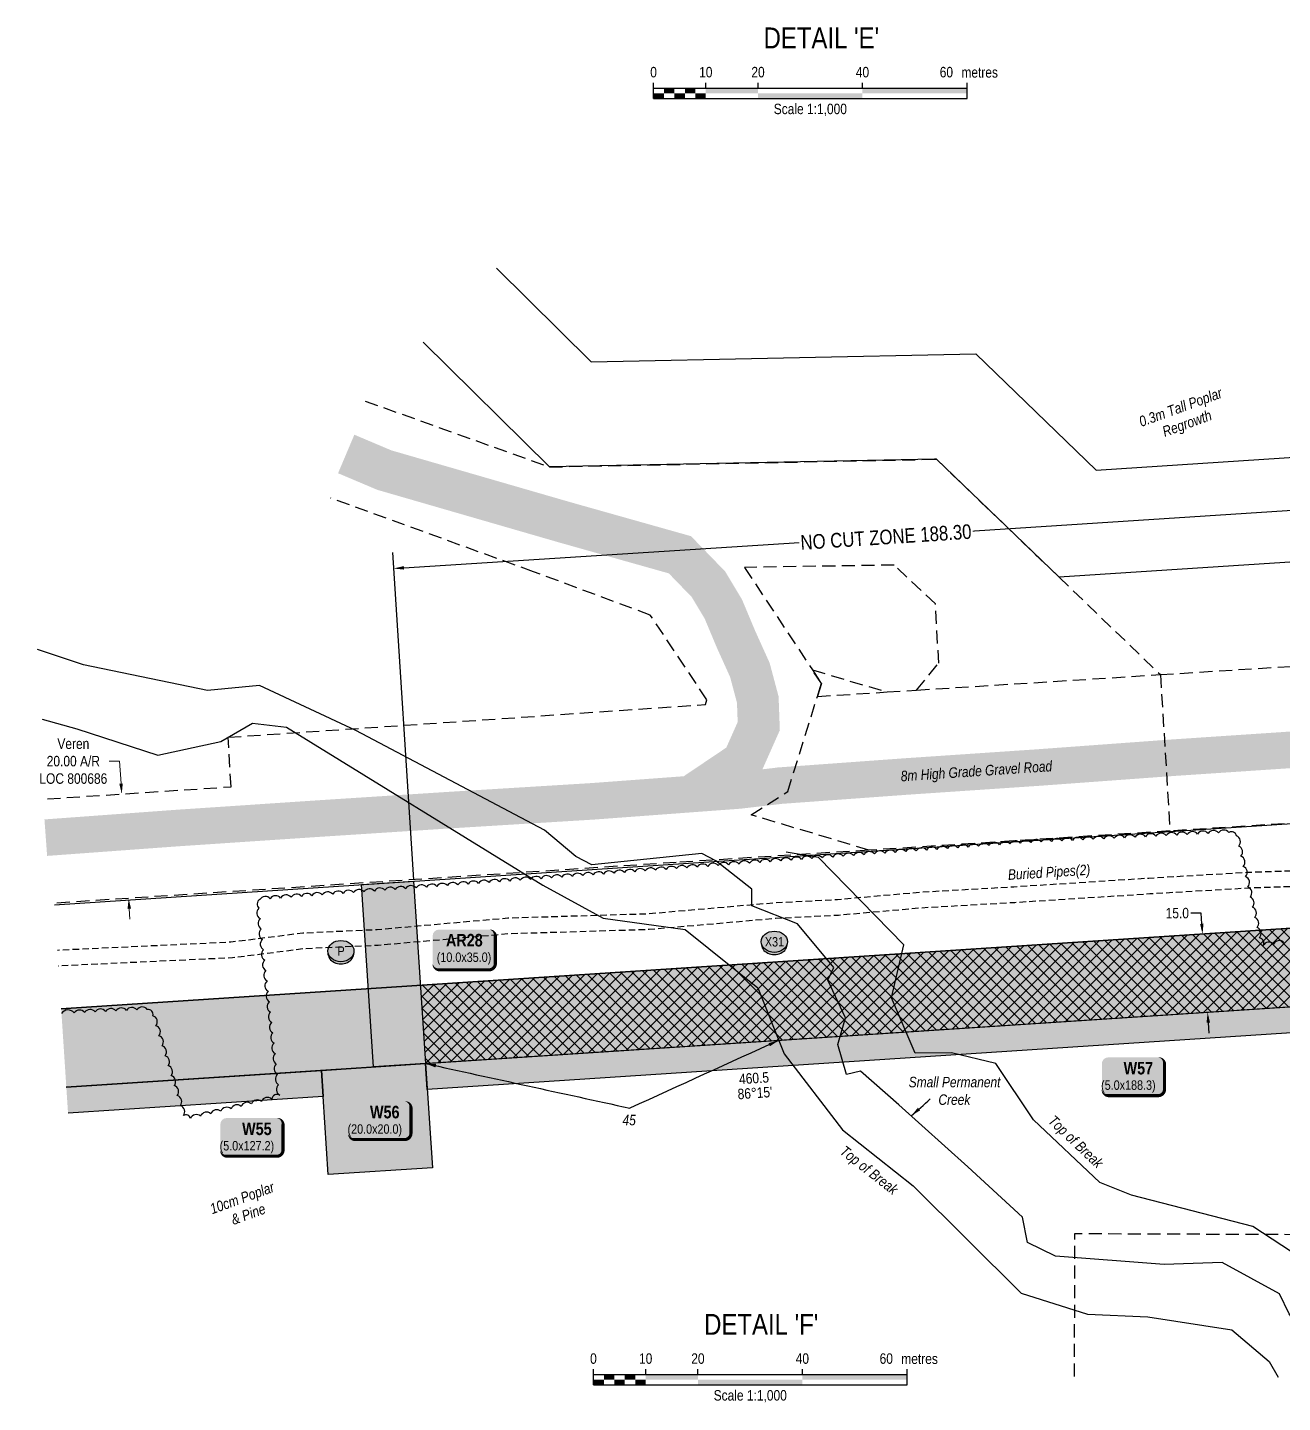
# Model space of a CAD drawing. Extents: x 471563 to 508050, y 6028961 to 6050146.
# Drawn here: x 475450 to 476651, y 6041579 to 6042895 of the extents above; entities that cross this region are included whole.
import ezdxf
from ezdxf.enums import TextEntityAlignment as Align

# ---------------------------------------------------------------- set-up
doc = ezdxf.new("R2010")
doc.units = 0
doc.header["$LTSCALE"] = 5
doc.header["$PDSIZE"] = 0.5
for name, pattern in [('0', [1, 1, 0]), ('foc-ACCESSROAD', [3.75, 2.5, -1.25]), ('foc-WHEELTRACKS', [2, 0.4, -1.6]), ('UG_PIPE', [1.875, 1.25, -0.625])]:
    doc.linetypes.add(name, pattern=pattern)
doc.layers.get('Defpoints').update_dxf_attribs({"color": 9})
for name, color, linetype in [('AS-PIPE-UG', 44, 'UG_PIPE'), ('AS-PIPE-UG-T', 44, 'Continuous'), ('AS-ROADS', 254, 'Continuous'), ('C-AR', 13, 'foc-ACCESSROAD'), ('C-RW', 13, 'Continuous'), ('DETAIL-T', 7, 'Continuous'), ('F-WS', 190, 'foc-ACCESSROAD'), ('L-BD1', 253, 'Continuous'), ('P-CROSSINGS', 250, 'Continuous'), ('P-CROSSINGS AR', 250, 'Continuous'), ('P-PROPOSED', 10, 'Continuous'), ('P-PROPOSED-H', 21, 'Continuous'), ('P-TEMP-BLOCKS', 250, 'Continuous'), ('P-TEMP-BLUE-BORE-H', 131, 'Continuous'), ('P-TEMP-H', 41, 'Continuous'), ('P-TEMP-NO CUT-H', 104, 'Continuous'), ('P-TEMP-NO CUT-T', 143, 'Continuous'), ('P-TEMP_WORKSPACE', 46, 'Continuous'), ('P-TXT', 4, 'Continuous'), ('P-WORKAREA', 113, 'Continuous'), ('P-WORKAREA-H', 111, 'Continuous'), ('T-BUSH', 110, '0'), ('T-BUSH-T', 110, 'Continuous'), ('T-CREEK', 160, 'Continuous'), ('T-SLOPE', 48, 'Continuous'), ('T-WATER', 160, 'Continuous'), ('T-WATER-P3', 160, 'foc-WHEELTRACKS'), ('T-WATER-T', 170, 'Continuous')]:
    doc.layers.add(name, color=color, linetype=linetype)
for name, color, linetype, lineweight in [('C-AR-T', 13, 'Continuous', 9), ('T-TEXT', 48, 'Continuous', 18), ('T-TIE-T', 201, 'Continuous', 18)]:
    doc.layers.add(name, color=color, linetype=linetype, lineweight=lineweight)
doc.styles.add('80', font='ARIALN.TTF', dxfattribs={"height": 10})
doc.styles.add('80CG', font='ARIALN.TTF', dxfattribs={"height": 10})
doc.styles.add('80L', font='ARIALN.TTF', dxfattribs={"height": 10})
doc.styles.add('80LS', font='ARIALNI.TTF', dxfattribs={"height": 10})
doc.styles.add('BOLD', font='ARIALNB.TTF')
doc.styles.add('Crossing', font='ARIALN.TTF', dxfattribs={"height": 10})
doc.styles.add('foc-LtypeFont', font='ARIALN.TTF', dxfattribs={"height": 7.35})
doc.linetypes.add('foc-TOPO-flowdirection-NOLINE', pattern='A,0,[">",foc-LtypeFont,S=0.3,R=0,X=0,Y=-0.945],-20,[">",foc-LtypeFont,S=0.3,R=0,X=0,Y=-0.945],0', length=20)
doc.dimstyles.new('Compass 5 000', dxfattribs={"dimscale": 5, "dimtxt": 9, "dimasz": 2, "dimexe": 0.2, "dimexo": 0.0625, "dimgap": 0.5, "dimtad": 0, "dimtih": 1, "dimtoh": 1, "dimzin": 0, "dimdsep": 46, "dimtxsty": '80CG', "dimcen": 0.1, "dimse1": 1, "dimse2": 1, "dimclrd": 256, "dimclrt": 256, "dimaunit": 1, "dimadec": 4, "dimazin": 0, "dimtfac": 0.06, "dimtofl": 0, "dimtmove": 0, "dimatfit": 1, "dimfxl": 0.2, "dimtolj": 1, "dimtzin": 0, "dimlwd": -1, "dimarcsym": 0})

# ---------------------------------------------------------------- blocks, each defined once
blk = doc.blocks.new('*U389')
at = {"color": 0}
for p, q in [((-150, 0), (-150, 15)), ((-100, 10), (-100, 15)), ((-50, 10), (-50, 15)), ((50, 10), (50, 15)), ((150.2, 0), (150.2, 15)), ((-150, 10), (150.2, 10)), ((-150, 0), (150.2, 0))]:
    blk.add_line(p, q, dxfattribs=at)
for points in [[(-150, 5), (-140, 5), (-150, 0), (-140, 0)], [(-140, 10), (-130, 10), (-140, 5), (-130, 5)], [(-130, 5), (-120, 5), (-130, 0), (-120, 0)], [(-120, 10), (-110, 10), (-120, 5), (-110, 5)], [(-110, 5), (-100, 5), (-110, 0), (-100, 0)], [(-100, 10), (-50, 10), (-100, 5), (-50, 5)], [(-50, 5), (50, 5), (-50, 0), (50, 0)], [(50, 10), (150.2, 10), (50, 5), (150.2, 5)]]:
    blk.add_solid(points, dxfattribs=at)
at = {"color": 0, "style": '80'}
blk.add_text('metres', height=10, dxfattribs=at).set_placement((162.2, 20), align=Align.CENTER)
at = {"color": 0, "char_height": 10, "style": '80'}
for s, insert, attachment_point in [('0', (-150, 30.2), 2), ('10', (-100, 30.2), 2), ('20', (-50, 30.2), 2), ('40', (50, 30.2), 2), ('60', (136.7, 30.2), 3), ('Scale 1:1,000', (0.1, -5), 2)]:
    blk.add_mtext(s, dxfattribs=dict(at, insert=insert, attachment_point=attachment_point))
blk = doc.blocks.new('xing2')
h = blk.add_hatch(color=50)
h.dxf.hatch_style = 1
edge = h.paths.add_edge_path()
edge.add_ellipse((0, 0), major_axis=(-12.5, 0), ratio=0.816297, start_angle=0, end_angle=360)
h = blk.add_hatch(color=250)
h.dxf.hatch_style = 1
edge = h.paths.add_edge_path()
edge.add_ellipse((0, -2), major_axis=(-12.5, 0), ratio=0.816297, start_angle=0, end_angle=180)
edge.add_line((12.5, -2), (12.5, 0))
edge.add_ellipse((0, 0), major_axis=(-12.5, 0), ratio=0.816297, start_angle=0, end_angle=180, ccw=False)
edge.add_line((-12.5, 0), (-12.5, -2))
at = {"color": 250}
blk.add_ellipse((0, 0), major_axis=(-12.5, 0), ratio=0.816297, dxfattribs=at)
blk.add_ellipse((0, -2), major_axis=(-12.5, 0), ratio=0.816297, start_param=0, end_param=3.141593, dxfattribs=at)
at = {"color": 250, "style": 'Crossing'}
blk.add_attdef('CROSSING', text='', height=9, dxfattribs=at).set_placement((0.1, 0), align=Align.MIDDLE_CENTER)
at = {"color": 250, "style": 'Crossing', "flags": 1}
for tag, p in [('OWNER', (0.1, -12.5)), ('DESCRIPTION', (0.1, -25.8)), ('LOCATION', (0.1, -39.3)), ('DWG_REF', (0.1, -52.8))]:
    blk.add_attdef(tag, text='', height=9, dxfattribs=at).set_placement(p, align=Align.MIDDLE_CENTER)
blk = doc.blocks.new('*U85')
h = blk.add_hatch(color=191)
edge = h.paths.add_edge_path()
edge.add_line((-24, -18.1), (24, -18.1))
edge.add_arc((24, -12.1), 6, 270, 360)
edge.add_line((30, -12.1), (30, 12.5))
edge.add_arc((24, 12.5), 6, 0, 90)
edge.add_line((24, 18.5), (-24, 18.5))
edge.add_arc((-24, 12.5), 6, 90, 180)
edge.add_line((-30, 12.5), (-30, -12.1))
edge.add_arc((-24, -12.1), 6, 180, 270)
at = {"color": 250, "flags": 128}
blk.add_lwpolyline([(-24, -18.1, 3, 3, 0), (24, -18.1, 3, 3, 0.414214), (30, -12.1, 3, 3, 0), (30, 12.5, 3, 0, 0.414214), (24, 18.5, 0, 0, 0), (-24, 18.5, 0, 0, 0.414214), (-30, 12.5, 0, 0, 0), (-30, -12.1, 0, 3, 0.414214)], format="xyseb", close=True, dxfattribs=at)
at = {"flags": 128}
blk.add_lwpolyline([(27.2, 13.6, 0, 7.5, 0), (0, 0, 0, 0, 0)], format="xyseb", dxfattribs=at)
at = {"color": 250}
for tag, p, height, style in [('TEMP_AREA_W1_001', (-9.2, 2.2), 12, 'BOLD'), ('ENTER_TEXT_001', (-30.7, -12.5), 9, '80')]:
    blk.add_attdef(tag, p, '', height=height, dxfattribs=dict(at, style=style))
blk = doc.blocks.new('*U83')
h = blk.add_hatch(color=191)
edge = h.paths.add_edge_path()
edge.add_line((-24, -18.1), (24, -18.1))
edge.add_arc((24, -12.1), 6, 270, 360)
edge.add_line((30, -12.1), (30, 12.5))
edge.add_arc((24, 12.5), 6, 0, 90)
edge.add_line((24, 18.5), (-24, 18.5))
edge.add_arc((-24, 12.5), 6, 90, 180)
edge.add_line((-30, 12.5), (-30, -12.1))
edge.add_arc((-24, -12.1), 6, 180, 270)
at = {"color": 250, "flags": 128}
blk.add_lwpolyline([(-24, -18.1, 3, 3, 0), (24, -18.1, 3, 3, 0.414214), (30, -12.1, 3, 3, 0), (30, 12.5, 3, 0, 0.414214), (24, 18.5, 0, 0, 0), (-24, 18.5, 0, 0, 0.414214), (-30, 12.5, 0, 0, 0), (-30, -12.1, 0, 3, 0.414214)], format="xyseb", close=True, dxfattribs=at)
at = {"flags": 128}
blk.add_lwpolyline([(27.2, 13.6, 0, 7.5, 0), (0, 0, 0, 0, 0)], format="xyseb", dxfattribs=at)
at = {"color": 250}
for tag, p, height, style in [('TEMP_AREA_W1_001', (-9.2, 2.2), 12, 'BOLD'), ('ENTER_TEXT_001', (-30.7, -12.5), 9, '80')]:
    blk.add_attdef(tag, p, '', height=height, dxfattribs=dict(at, style=style))
blk = doc.blocks.new('*U86')
h = blk.add_hatch(color=111)
edge = h.paths.add_edge_path()
edge.add_line((-24, -20), (24, -20))
edge.add_arc((24, -14), 6, 270, 360)
edge.add_line((30, -14), (30, 12.5))
edge.add_arc((24, 12.5), 6, 0, 90)
edge.add_line((24, 18.5), (-24, 18.5))
edge.add_arc((-24, 12.5), 6, 90, 180)
edge.add_line((-30, 12.5), (-30, -14))
edge.add_arc((-24, -14), 6, 180, 270)
at = {"color": 250, "flags": 128}
blk.add_lwpolyline([(-24, -20, 3, 3, 0), (24, -20, 3, 3, 0.414214), (30, -14, 3, 3, 0), (30, 12.5, 3, 0, 0.414214), (24, 18.5, 0, 0, 0), (-24, 18.5, 0, 0, 0.414214), (-30, 12.5, 0, 0, 0), (-30, -14, 0, 3, 0.414214)], format="xyseb", close=True, dxfattribs=at)
at = {"flags": 128}
blk.add_lwpolyline([(-21.5, -11.6, 0, 7.5, 0), (0, 0, 0, 0, 0)], format="xyseb", dxfattribs=at)
at = {"color": 250}
for tag, p, height, style in [('TEMP_AREA_W1_001', (-9.2, 2.2), 12, 'BOLD'), ('ENTER_TEXT_001', (-30.7, -12.5), 9, '80')]:
    blk.add_attdef(tag, p, '', height=height, dxfattribs=dict(at, style=style))
blk = doc.blocks.new('*D317')
at = {"layer": 'C-AR-T', "transparency": 16777216}
for p, q in [((475538.2, 6042192.8), (475528.2, 6042192.8)), ((475539.6, 6042171.4), (475538.2, 6042192.8)), ((475547.4, 6042051.6), (475548.1, 6042041.6))]:
    blk.add_line(p, q, dxfattribs=at)
at = {"layer": 'C-AR-T', "linetype": 'Continuous', "transparency": 16777216}
for points in [[(475541.2, 6042171.5), (475537.9, 6042171.3), (475540.2, 6042161.4)], [(475549.1, 6042051.7), (475545.8, 6042051.5), (475546.8, 6042061.6)]]:
    blk.add_solid(points, dxfattribs=at)
at = {"layer": 'Defpoints', "color": 0, "linetype": 'Continuous', "transparency": 16777216}
for p in [(475540.2, 6042161.4), (475574.4, 6042163.7), (475580.9, 6042063.8)]:
    blk.add_point(p, dxfattribs=at)
at = {"layer": 'C-AR-T', "linetype": 'Continuous', "transparency": 16777216, "insert": (475493.9, 6042192.8), "char_height": 10, "attachment_point": 5, "style": '80CG'}
blk.add_mtext('\\A1;Veren\\P20.00 A/R\\PLOC 800686', dxfattribs=at)
blk = doc.blocks.new('*D318')
at = {"layer": 'Defpoints', "color": 0, "linetype": 'Continuous', "transparency": 16777216}
for p in [(476582, 6042027.7), (476579.2, 6041952.6), (476586.9, 6041953.1)]:
    blk.add_point(p, dxfattribs=at)
at = {"layer": 'P-TXT', "transparency": 16777216}
for p, q in [((476573, 6042047.4), (476563, 6042047.4)), ((476573.6, 6042037.2), (476573, 6042047.4)), ((476579.8, 6041942.6), (476580.5, 6041932.6))]:
    blk.add_line(p, q, dxfattribs=at)
at = {"layer": 'P-TXT', "linetype": 'Continuous', "transparency": 16777216}
for points in [[(476575.3, 6042037.3), (476572, 6042037.1), (476574.3, 6042027.2)], [(476581.5, 6041942.7), (476578.2, 6041942.5), (476579.2, 6041952.6)]]:
    blk.add_solid(points, dxfattribs=at)
at = {"layer": 'P-TXT', "linetype": 'Continuous', "transparency": 16777216, "insert": (476550.2, 6042047.4), "char_height": 10, "attachment_point": 5, "style": '80CG'}
blk.add_mtext('\\A1;15.0', dxfattribs=at)
blk = doc.blocks.new('Well_proximity')
h = blk.add_hatch(color=191)
h.dxf.hatch_style = 1
edge = h.paths.add_edge_path()
edge.add_ellipse((0, 0), major_axis=(-12.5, 0), ratio=0.816297, start_angle=0, end_angle=360)
h = blk.add_hatch(color=250)
h.dxf.hatch_style = 1
edge = h.paths.add_edge_path()
edge.add_ellipse((0, -2), major_axis=(-12.5, 0), ratio=0.816297, start_angle=0, end_angle=180)
edge.add_line((12.5, -2), (12.5, 0))
edge.add_ellipse((0, 0), major_axis=(-12.5, 0), ratio=0.816297, start_angle=0, end_angle=180, ccw=False)
edge.add_line((-12.5, 0), (-12.5, -2))
at = {"color": 250}
blk.add_ellipse((0, 0), major_axis=(-12.5, 0), ratio=0.816297, dxfattribs=at)
blk.add_ellipse((0, -2), major_axis=(-12.5, 0), ratio=0.816297, start_param=0, end_param=3.141593, dxfattribs=at)
at = {"color": 250, "style": '80L'}
blk.add_attdef('CROSSING', text='', height=9, dxfattribs=at).set_placement((0.1, 0), align=Align.MIDDLE_CENTER)

msp = doc.modelspace()

# ---------------------------------------------------------------- hatches: boundary and pattern name
at = {"layer": 'P-PROPOSED-H'}
h = msp.add_hatch(color=256, dxfattribs=at)
h.dxf.hatch_style = 1
h.paths.add_polyline_path([(477348.56, 6042103.376), (477343.662, 6042178.177), (476808.319, 6042143.121), (476814.868, 6042043.128), (475482.279, 6041955.775), (475487.183, 6041880.975), (476894.568, 6041973.23), (476888.019, 6042073.218)])
at = {"layer": 'P-TEMP-BLUE-BORE-H'}
h = msp.add_hatch(color=256, dxfattribs=at)
h.dxf.hatch_style = 1
h.paths.add_polyline_path([(476765.002, 6042039.859), (476769.901, 6041965.058), (475830.946, 6041903.509), (475826.042, 6041978.309)])
at = {"layer": 'P-TEMP-H'}
h = msp.add_hatch(color=256, dxfattribs=at)
h.dxf.hatch_style = 1
h.paths.add_polyline_path([(476771.535, 6041940.125), (475832.58, 6041878.575), (475830.946, 6041903.509), (476769.901, 6041965.058)])
h = msp.add_hatch(color=256, dxfattribs=at)
h.dxf.hatch_style = 1
h.paths.add_polyline_path([(475830.946, 6041903.509), (475837.483, 6041803.775), (475737.749, 6041797.237), (475731.212, 6041896.971)])
h = msp.add_hatch(color=256, dxfattribs=at)
h.dxf.hatch_style = 1
h.paths.add_polyline_path([(475487.183, 6041880.975), (475731.212, 6041896.971), (475732.846, 6041872.038), (475488.817, 6041856.041)])
at = {"layer": 'P-TEMP-NO CUT-H', "ltscale": 2}
h = msp.add_hatch(dxfattribs=at)
h.set_pattern_fill('ANSI37', color=256, scale=2.498679, angle=90)
h.set_pattern_definition([(135, (-7828.9385, -5517.45), (-5.609693392, -5.609693392), []), (225, (-7828.9385, -5517.45), (5.609693392, -5.609693392), [])])
h.paths.add_polyline_path([(476715.129, 6042036.59), (476765.002, 6042039.859), (476769.901, 6041965.058), (475830.946, 6041903.509), (475826.042, 6041978.309)])
at = {"layer": 'P-WORKAREA-H'}
h = msp.add_hatch(color=256, dxfattribs=at)
h.dxf.hatch_style = 1
h.paths.add_polyline_path([(475819.505, 6042078.043), (475830.946, 6041903.509), (475781.079, 6041900.24), (475769.638, 6042074.774)])

# ---------------------------------------------------------------- linework, layer by layer
at = {"layer": 'AS-PIPE-UG', "flags": 128}
for points in [[(476781.405, 6042357.165), (476710.73, 6042344.33), (476715.385, 6042154.43), (476717.935, 6042119.695), (476715.71, 6042101.7), (476704.035, 6042092.23), (476678.125, 6042088.35), (476617.34, 6042086.255), (476522.98, 6042080.7), (476393.9, 6042072.39), (476304.545, 6042067.275), (476225.105, 6042060.265), (476164.725, 6042057.155), (476044.11, 6042046.63), (475909.675, 6042042.52), (475784.69, 6042031.505), (475713.38, 6042028.225), (475644.745, 6042019.565), (475478.608, 6042011.784)], [(476784.084, 6042342.414), (476726.032, 6042331.872), (476730.363, 6042155.163), (476732.995, 6042119.321), (476729.847, 6042093.864), (476710.301, 6042078.009), (476679.498, 6042073.397), (476618.039, 6042071.278), (476523.902, 6042065.737), (476394.81, 6042057.426), (476305.632, 6042052.321), (476226.15, 6042045.307), (476165.762, 6042042.197), (476044.991, 6042031.658), (475910.563, 6042027.548), (475785.693, 6042016.543), (475714.665, 6042013.276), (475646.036, 6042004.617), (475479.31, 6041996.808)]]:
    msp.add_lwpolyline(points, dxfattribs=at)
at = {"layer": 'AS-ROADS', "flags": 128}
for points, const_width in [([(476088.502, 6042161.402), (476134.642, 6042192.447), (476149.727, 6042226.37), (476148.784, 6042251.812), (476141.241, 6042280.081), (476128.042, 6042309.292), (476115.785, 6042338.503), (476101.642, 6042362.06), (476074.3, 6042390.329), (475963.989, 6042421.425), (475791.45, 6042471.366), (475754.982, 6042486.802)], 40.021), ([(477341.548, 6042249.715), (477341.19, 6042249.69), (477208.285, 6042241.11), (477079.675, 6042231.825), (476939.815, 6042221.46), (476805.085, 6042213.195), (476677.17, 6042204.92), (476543.31, 6042195.96), (476416.87, 6042186.71), (476291.965, 6042178.26), (476166.5, 6042169.16)], 35), ([(476168.606, 6042169.226), (476130.345, 6042164.755), (475990.485, 6042154.39), (475855.755, 6042146.125), (475727.84, 6042137.85), (475593.98, 6042128.89), (475467.54, 6042119.64)], 35)]:
    msp.add_lwpolyline(points, dxfattribs=dict(at, const_width=const_width))
at = {"layer": 'C-AR'}
for points in [[(475773.116, 6042537.467), (475949.429, 6042474.361), (476317.818, 6042481.716), (476319.742, 6042481.742), (476437.136, 6042368.827), (476534.012, 6042275.649), (476543.264, 6042126.045), (476255.204, 6042107.673), (476070.605, 6042095.897), (475475.65, 6042056.903)], [(475469.077, 6042156.757), (475644.862, 6042168.329), (475641.935, 6042215.654), (476098.631, 6042246.951), (476100.097, 6042251.648), (476045.956, 6042332.693), (475934.258, 6042374.055), (475739.908, 6042444.687)], [(477343.662, 6042178.177), (476808.416, 6042143.127), (476708.682, 6042136.595), (476543.264, 6042126.045), (476255.204, 6042107.673), (476142.337, 6042141.471), (476177.424, 6042163.764), (476205.849, 6042254.747), (476209.704, 6042267.09), (476201.052, 6042280.172), (476272.539, 6042259.031), (476300.592, 6042260.823), (476534.012, 6042275.649), (476698.88, 6042286.13), (476798.627, 6042292.471), (477333.879, 6042327.553)]]:
    msp.add_lwpolyline(points, dxfattribs=at)
msp.add_lwpolyline([(476209.704, 6042267.09), (476205.849, 6042254.747), (476272.539, 6042259.031), (476300.592, 6042260.827), (476321.957, 6042286.697), (476318.678, 6042343.302), (476279.265, 6042380.533), (476136.191, 6042378.148), (476201.052, 6042280.172), (476209.704, 6042267.09)], close=True, dxfattribs=at)
at = {"layer": 'C-RW'}
msp.add_lwpolyline([(475898.637, 6042664.56), (475989.311, 6042574.964), (476357.309, 6042582.498), (476472.573, 6042471.313), (476910.239, 6042500.112), (476916.775, 6042400.402), (476692.361, 6042385.635), (476437.138, 6042368.827), (476319.742, 6042481.742), (476317.818, 6042481.709), (475949.586, 6042474.457), (475828.697, 6042593.779)], dxfattribs=at)
at = {"layer": 'C-RW', "flags": 128}
for points in [[(475475.742, 6042055.509), (476708.602, 6042136.324), (476692.265, 6042385.76), (477327.344, 6042427.35)], [(477333.875, 6042327.616), (476798.531, 6042292.558), (476814.868, 6042043.128), (475482.279, 6041955.775)]]:
    msp.add_lwpolyline(points, dxfattribs=at)
at = {"layer": 'F-WS', "flags": 128}
msp.add_lwpolyline([(476451.825, 6041603.989), (476452.257, 6041740.824), (476859.815, 6041739.352), (476859.383, 6041602.702)], dxfattribs=at)
at = {"layer": 'P-PROPOSED'}
for points in [[(475482.279, 6041955.775), (476814.868, 6042043.128), (476808.319, 6042143.121), (477343.662, 6042178.177)], [(477348.56, 6042103.376), (476888.019, 6042073.218), (476894.568, 6041973.23), (475487.183, 6041880.975)]]:
    msp.add_lwpolyline(points, dxfattribs=at)
at = {"layer": 'P-TEMP-NO CUT-T'}
for p, q in [((476729.281, 6042437.03), (476292.475, 6042408.9)), ((475810.211, 6042377.841), (476253.458, 6042406.387))]:
    msp.add_line(p, q, dxfattribs=at)
at = {"layer": 'P-TEMP-NO CUT-T', "flags": 128}
msp.add_lwpolyline([(475799.243, 6042392.639), (475819.414, 6042079.434)], dxfattribs=at)
at = {"layer": 'P-TEMP-NO CUT-T'}
msp.add_solid([(475810.104, 6042379.504), (475810.318, 6042376.179), (475800.237, 6042377.199)], dxfattribs=at)
at = {"layer": 'P-TEMP_WORKSPACE'}
for points in [[(476771.535, 6041940.125), (475832.58, 6041878.575), (475830.946, 6041903.509), (476769.901, 6041965.058)], [(475830.946, 6041903.509), (475837.483, 6041803.775), (475737.749, 6041797.237), (475731.212, 6041896.971)]]:
    msp.add_lwpolyline(points, close=True, dxfattribs=at)
msp.add_lwpolyline([(475487.183, 6041880.975), (475731.212, 6041896.971), (475732.846, 6041872.038), (475488.817, 6041856.041)], dxfattribs=at)
at = {"layer": 'P-WORKAREA'}
msp.add_lwpolyline([(475819.505, 6042078.043), (475830.946, 6041903.509), (475781.079, 6041900.24), (475769.638, 6042074.774)], close=True, dxfattribs=at)
at = {"layer": 'T-BUSH', "linetype": 'Continuous', "flags": 128}
msp.add_lwpolyline([(476652.182, 6042019.194, 0.52056705), (476642.29, 6042017.762, 0.52056705), (476632.399, 6042016.33, 0.52056705), (476628.698, 6042023.894, 0.52056705), (476626.501, 6042033.645, 0.52056705), (476624.305, 6042043.395, 0.52056705), (476622.109, 6042053.145, 0.52056705), (476619.913, 6042062.896, 0.52056705), (476617.717, 6042072.646, 0.52056705), (476615.521, 6042082.397, 0.52056705), (476613.325, 6042092.147, 0.52056705), (476611.129, 6042101.898, 0.52056705), (476608.933, 6042111.648, 0.52056705), (476606.737, 6042121.399, 0.52056705), (476599.581, 6042124.616, 0.52056705), (476589.599, 6042124.111, 0.52056705), (476579.617, 6042123.606, 0.52056705), (476569.635, 6042123.101, 0.52056705), (476559.653, 6042122.596, 0.52056705), (476549.671, 6042122.091, 0.52056705), (476539.689, 6042121.586, 0.52056705), (476529.707, 6042121.081, 0.52056705), (476519.725, 6042120.576, 0.52056705), (476509.743, 6042120.071, 0.52056705), (476499.761, 6042119.566, 0.52056705), (476489.78, 6042119.061, 0.52056705), (476479.798, 6042118.556, 0.52056705), (476469.816, 6042118.051, 0.52056705), (476459.834, 6042117.546, 0.52056705), (476449.852, 6042117.041, 0.52056705), (476439.87, 6042116.536, 0.52056705), (476429.888, 6042116.031, 0.52056705), (476419.906, 6042115.525, 0.52056705), (476409.924, 6042115.02, 0.52056705), (476399.95, 6042114.382, 0.52056705), (476389.983, 6042113.643, 0.52056705), (476380.016, 6042112.903, 0.52056705), (476370.048, 6042112.164, 0.52056705), (476360.081, 6042111.424, 0.52056705), (476350.114, 6042110.685, 0.52056705), (476340.146, 6042109.946, 0.52056705), (476330.179, 6042109.206, 0.52056705), (476320.212, 6042108.467, 0.52056705), (476310.244, 6042107.727, 0.52056705), (476300.277, 6042106.988, 0.52056705), (476290.31, 6042106.248, 0.52056705), (476280.342, 6042105.509, 0.52056705), (476270.375, 6042104.77, 0.52056705), (476260.408, 6042104.03, 0.52056705), (476250.44, 6042103.291, 0.52056705), (476240.473, 6042102.551, 0.52056705), (476230.506, 6042101.812, 0.52056705), (476220.538, 6042101.072, 0.52056705), (476210.571, 6042100.333, 0.52056705), (476200.604, 6042099.594, 0.52056705), (476190.637, 6042098.854, 0.52056705), (476180.669, 6042098.115, 0.52056705), (476170.702, 6042097.375, 0.52056705), (476160.735, 6042096.636, 0.52056705), (476150.767, 6042095.896, 0.52056705), (476140.8, 6042095.157, 0.52056705), (476130.833, 6042094.418, 0.52056705), (476120.865, 6042093.678, 0.52056705), (476110.898, 6042092.939, 0.52056705), (476100.931, 6042092.199, 0.52056705), (476090.963, 6042091.46, 0.52056705), (476080.996, 6042090.72, 0.52056705), (476071.029, 6042089.981, 0.52056705), (476061.061, 6042089.242, 0.52056705), (476051.094, 6042088.502, 0.52056705), (476041.127, 6042087.763, 0.52056705), (476031.159, 6042087.023, 0.52056705), (476021.192, 6042086.284, 0.52056705), (476011.225, 6042085.545, 0.52056705), (476001.257, 6042084.805, 0.52056705), (475991.29, 6042084.066, 0.52056705), (475981.323, 6042083.326, 0.52056705), (475971.355, 6042082.587, 0.52056705), (475961.388, 6042081.847, 0.52056705), (475951.421, 6042081.108, 0.52056705), (475941.453, 6042080.369, 0.52056705), (475931.486, 6042079.629, 0.52056705), (475921.519, 6042078.89, 0.52056705), (475911.551, 6042078.15, 0.52056705), (475901.584, 6042077.411, 0.52056705), (475891.617, 6042076.671, 0.52056705), (475881.649, 6042075.932, 0.52056705), (475871.682, 6042075.193, 0.52056705), (475861.715, 6042074.453, 0.52056705), (475851.747, 6042073.714, 0.52056705), (475841.78, 6042072.974, 0.52056705), (475831.813, 6042072.235, 0.52056705), (475821.846, 6042071.495, 0.52056705), (475811.878, 6042070.756, 0.52056705), (475801.911, 6042070.017, 0.52056705), (475791.944, 6042069.277, 0.52056705), (475781.976, 6042068.538, 0.52056705), (475772.009, 6042067.798, 0.52056705), (475762.042, 6042067.059, 0.52056705), (475752.074, 6042066.319, 0.52056705), (475742.107, 6042065.58, 0.52056705), (475732.14, 6042064.841, 0.52056705), (475722.172, 6042064.101, 0.52056705), (475712.205, 6042063.362, 0.52056705), (475702.238, 6042062.622, 0.52056705), (475692.27, 6042061.883, 0.52056705), (475682.303, 6042061.143, 0.52056705), (475672.336, 6042060.404, 0.52056705), (475671.513, 6042052.072, 0.52056705), (475672.62, 6042042.139, 0.52056705), (475673.726, 6042032.206, 0.52056705), (475674.833, 6042022.273, 0.52056705), (475675.94, 6042012.339, 0.52056705), (475677.046, 6042002.406, 0.52056705), (475678.153, 6041992.473, 0.52056705), (475679.259, 6041982.54, 0.52056705), (475680.366, 6041972.606, 0.52056705), (475681.473, 6041962.673, 0.52056705), (475682.579, 6041952.74, 0.52056705), (475683.686, 6041942.807, 0.52056705), (475684.792, 6041932.873, 0.52056705), (475685.899, 6041922.94, 0.52056705), (475687.006, 6041913.007, 0.52056705), (475688.112, 6041903.073, 0.52056705), (475689.219, 6041893.14, 0.52056705), (475690.325, 6041883.207, 0.52056705), (475691.432, 6041873.274, 0.52056705), (475683.675, 6041869.555, 0.52056705), (475673.96, 6041867.21, 0.52056705), (475664.244, 6041864.866, 0.52056705), (475654.528, 6041862.521, 0.52056705), (475644.812, 6041860.176, 0.52056705), (475635.096, 6041857.831, 0.52056705), (475625.381, 6041855.487, 0.52056705), (475615.665, 6041853.142, 0.52056705), (475605.949, 6041850.797, 0.52056705), (475599.206, 6041853.658, 0.52056705), (475596.287, 6041863.217, 0.52056705), (475593.369, 6041872.776, 0.52056705), (475590.45, 6041882.335, 0.52056705), (475587.532, 6041891.894, 0.52056705), (475584.613, 6041901.454, 0.52056705), (475581.695, 6041911.013, 0.52056705), (475578.777, 6041920.572, 0.52056705), (475575.858, 6041930.131, 0.52056705), (475572.94, 6041939.69, 0.52056705), (475570.021, 6041949.249, 0.52056705), (475564.654, 6041955.324, 0.52056705), (475554.672, 6041954.83, 0.52056705), (475544.689, 6041954.337, 0.52056705), (475534.707, 6041953.843, 0.52056705), (475524.724, 6041953.35, 0.52056705), (475514.742, 6041952.856, 0.52056705), (475504.759, 6041952.363, 0.52056705), (475494.777, 6041951.869, 0.52056705), (475482.527, 6041951.263)], format="xyb", dxfattribs=at)
at = {"layer": 'T-CREEK', "flags": 128}
msp.add_lwpolyline([(476699.598, 6041603.206), (476696.95, 6041610.81), (476657.09, 6041664.115), (476647.87, 6041683.24), (476593.2, 6041713.235), (476537.68, 6041711.285), (476433.59, 6041719.055), (476406.73, 6041732.185), (476402.22, 6041756.615), (476349.67, 6041804.7), (476283.8, 6041863.85), (476247.075, 6041896.06), (476233.645, 6041893.085), (476225.39, 6041921.78), (476232.775, 6041947.255), (476215.83, 6041983.4), (476221.675, 6041995.35), (476186.74, 6042037.205), (476143.02, 6042054.565), (476143.03, 6042070.255), (476108.615, 6042097.315), (476095.39, 6042104.505), (475990.06, 6042093.63), (475974.6, 6042101.565)], dxfattribs=at)
at = {"layer": 'T-SLOPE', "flags": 128}
for points in [[(475464.063, 6042232.925), (475497.265, 6042223.85), (475574.81, 6042198.485), (475635.06, 6042211.65), (475665.425, 6042229.3), (475697.92, 6042225.35)], [(475697.89, 6042225.315), (475943.275, 6042074.34), (476000.975, 6042042.455), (476079.435, 6042031.62), (476148.73, 6041975.79), (476174.11, 6041912.665), (476229.69, 6041839.93), (476297.42, 6041786.615), (476400.79, 6041683.895), (476464.15, 6041663.6), (476522.115, 6041661.09), (476602.295, 6041648.705), (476638.095, 6041618.46), (476646.859, 6041603.373)], [(476730.77, 6041615.185), (476717.12, 6041662.46), (476705.08, 6041685.685), (476668.675, 6041717.12), (476622.58, 6041747.63), (476506.41, 6041777.68), (476476.06, 6041789.55), (476412.625, 6041849.62), (476376.68, 6041903.655), (476334, 6041913.65), (476299.4, 6041913.54), (476276.79, 6041966.455), (476288.435, 6042017.07), (476207.005, 6042100.725), (476175.975, 6042105.805)]]:
    msp.add_lwpolyline(points, dxfattribs=at)
at = {"layer": 'T-WATER', "flags": 128}
msp.add_lwpolyline([(475974.6, 6042101.565), (475944.83, 6042126.703), (475764.048, 6042222.122), (475672.173, 6042265.115), (475622.174, 6042260.328), (475503.661, 6042284.955), (475459.659, 6042299.825)], dxfattribs=at)
at = {"layer": 'T-WATER-P3', "linetype": 'foc-TOPO-flowdirection-NOLINE', "flags": 128}
for points in [[(475974.6, 6042101.565), (475944.83, 6042126.703), (475764.048, 6042222.122), (475672.173, 6042265.115), (475622.174, 6042260.328), (475503.661, 6042284.955), (475459.659, 6042299.825)], [(475974.6, 6042101.565), (475944.83, 6042126.703), (475764.048, 6042222.122), (475672.173, 6042265.115), (475622.174, 6042260.328), (475503.661, 6042284.955), (475459.659, 6042299.825)], [(476699.598, 6041603.206), (476696.95, 6041610.81), (476657.09, 6041664.115), (476647.87, 6041683.24), (476593.2, 6041713.235), (476537.68, 6041711.285), (476433.59, 6041719.055), (476406.73, 6041732.185), (476402.22, 6041756.615), (476349.67, 6041804.7), (476283.8, 6041863.85), (476247.075, 6041896.06), (476233.645, 6041893.085), (476225.39, 6041921.78), (476232.775, 6041947.255), (476215.83, 6041983.4), (476221.675, 6041995.35), (476186.74, 6042037.205), (476143.02, 6042054.565), (476143.03, 6042070.255), (476108.615, 6042097.315), (476095.39, 6042104.505), (475990.06, 6042093.63), (475974.6, 6042101.565)]]:
    msp.add_lwpolyline(points, dxfattribs=at)

# ---------------------------------------------------------------- block references
at = {"layer": 'DETAIL-T', "xscale": 0.99947143, "yscale": 0.99947143, "zscale": 0.99947143}
for p in [(476198.982, 6042826.979), (476141.476, 6041595.997)]:
    msp.add_blockref('*U389', p, dxfattribs=at)
at = {"layer": 'P-CROSSINGS', "xscale": 0.99947143, "yscale": 0.99947143, "zscale": 0.99947143}
msp.add_blockref('xing2', (476164.636, 6042020), dxfattribs=at).add_auto_attribs({'CROSSING': 'X31'})
at = {"layer": 'P-CROSSINGS AR', "linetype": 'Continuous', "xscale": 0.99947143, "yscale": 0.99947143, "zscale": 0.99947143}
msp.add_blockref('Well_proximity', (475749.945, 6042011.066), dxfattribs=at).add_auto_attribs({'CROSSING': 'P'})
at = {"layer": 'P-TEMP-BLOCKS'}
ref = msp.add_blockref('*U86', (475867.707, 6042013.182), dxfattribs=dict(at, xscale=0.9994796499999833, yscale=0.9994796499999833, zscale=0.9994796499999833))
ref.add_attrib('TEMP_AREA_W1_001', 'AR28', (475850.453, 6042015.528), dxfattribs={"layer": '0', "color": 250, "height": 11.9938, "style": 'BOLD'})
ref.add_attrib('ENTER_TEXT_001', '(10.0x35.0)', (475841.645, 6042000.719), dxfattribs={"layer": '0', "color": 250, "height": 8.99532, "style": '80'})
at = {"layer": 'P-TEMP-BLOCKS', "xscale": 0.9994796499999833, "yscale": 0.9994796499999833, "zscale": 0.9994796499999833}
for name, p, values in [('*U85', (476507.986, 6041890.881), {'TEMP_AREA_W1_001': 'W57', 'ENTER_TEXT_001': '(5.0x188.3)'}), ('*U85', (475786.953, 6041848.841), {'TEMP_AREA_W1_001': 'W56', 'ENTER_TEXT_001': '(20.0x20.0)'}), ('*U83', (475664.579, 6041832.86), {'TEMP_AREA_W1_001': 'W55', 'ENTER_TEXT_001': '(5.0x127.2)'})]:
    msp.add_blockref(name, p, dxfattribs=at).add_auto_attribs(values)

# ---------------------------------------------------------------- texts
at = {"layer": 'AS-PIPE-UG-T', "insert": (476387.515, 6042089.092), "char_height": 9.9948, "attachment_point": 1, "rotation": 3.683543, "style": '80L'}
msp.add_mtext_dynamic_manual_height_columns('\\pi0.31954;{\\fArial Narrow|b0|i1|c0|p34;Buried Pipes(2)}', width=78.3885, gutter_width=50, heights=[0], dxfattribs=at)
at = {"layer": 'DETAIL-T', "color": 3, "char_height": 19.9894, "width": 223.7397, "attachment_point": 5, "style": '80CG'}
for s, insert in [("DETAIL 'E'", (476209.636, 6042884.896)), ("DETAIL 'F'", (476152.13, 6041653.914))]:
    msp.add_mtext(s, dxfattribs=dict(at, insert=insert))
at = {"layer": 'L-BD1', "style": '80L'}
for s, p in [('460.5', (476145.166, 6041889.55)), ("86°15'", (476146.098, 6041875.338))]:
    msp.add_text(s, height=9.9947, rotation=3.7504, dxfattribs=at).set_placement(p, align=Align.MIDDLE)
at = {"layer": 'T-BUSH-T', "char_height": 9.98955, "attachment_point": 1, "rotation": 20, "style": '80LS'}
for s, width, insert in [('\\pi6.22234;0.3m Tall Poplar\\P\\pi23.91188;Regrowth', 95.95215, (476506.563, 6042519.903)), ('\\pi0.93275;10cm Poplar \\P\\pi16.43836;& Pine', 65.4075, (475622.584, 6041768.33))]:
    msp.add_mtext_dynamic_manual_height_columns(s, width=width, gutter_width=50, heights=[0], dxfattribs=dict(at, insert=insert))
at = {"layer": 'T-TEXT', "attachment_point": 1, "style": '80LS'}
for s, width, gutter_width, insert, char_height, rotation in [('8m High Grade Gravel Road', 145.8379, 50, (476285.239, 6042183.483), 9.99475, 3.870243), ('\\pi0.77994;Top of Break', 66.30055, 250.002, (476432.157, 6041855.442), 9.99471, 316.560687), ('\\pi0.77994;Top of Break', 66.30055, 250.002, (476232.07, 6041826.197), 9.99471, 321.791253)]:
    msp.add_mtext_dynamic_manual_height_columns(s, width=width, gutter_width=gutter_width, heights=[0], dxfattribs=dict(at, insert=insert, char_height=char_height, rotation=rotation))
at = {"layer": 'T-TIE-T', "insert": (476019.019, 6041854.423), "char_height": 9.99471, "attachment_point": 1, "style": '80LS'}
msp.add_mtext_dynamic_manual_height_columns('\\pi0.3159;45', width=13.02633, gutter_width=250.002, heights=[0], dxfattribs=at)
at = {"layer": 'T-WATER-T', "style": '80LS'}
for s, height, p in [('Small Permanent', 9.99475, (476293.182, 6041880.78)), ('Creek', 9.9948, (476321.629, 6041863.952))]:
    msp.add_text(s, height=height, dxfattribs=at).set_placement(p)

# ---------------------------------------------------------------- dimensions: what is measured, and where the dimension line sits
at = {"layer": 'C-AR-T', "linetype": 'Continuous'}
dim = msp.add_linear_dim(base=(475540.218, 6042161.44), p1=(475580.927, 6042063.803), p2=(475574.353, 6042163.687), angle=93.766134, text='Veren\\P20.00 A/R\\PLOC 800686', dimstyle='Compass 5 000', dxfattribs=at)
dim.commit()
dim.dimension.update_dxf_attribs({"geometry": '*D317', "text_midpoint": (475493.851, 6042192.828), "dimtype": 161})
at = {"layer": 'P-TXT', "linetype": 'Continuous'}
dim = msp.add_linear_dim(base=(476579.184, 6041952.556), p1=(476581.976, 6042027.733), p2=(476586.87, 6041953.06), angle=273.750432, text='15.0', dimstyle='Compass 5 000', dxfattribs=at)
dim.commit()
dim.dimension.update_dxf_attribs({"geometry": '*D318', "text_midpoint": (476550.215, 6042047.394), "dimtype": 161})

# ---------------------------------------------------------------- leaders
at = {"layer": 'T-TIE-T', "path_type": 1}
for points in [[(476168.885, 6041925.661), (476026.357, 6041860.81)], [(475830.946, 6041903.509), (476026.357, 6041860.81)]]:
    msp.add_leader(points, dimstyle='Compass 5 000', override={"dimgap": 0.5, "dimtad": 0}, dxfattribs=at)
at = {"layer": 'T-WATER-T', "path_type": 1}
msp.add_leader([(476295.535, 6041853.312), (476313.869, 6041869.576)], dimstyle='Compass 5 000', override={"dimgap": 0.5, "dimtad": 0}, dxfattribs=at)

# ---------------------------------------------------------------- next in the draw order: texts
at = {"layer": 'P-TEMP-NO CUT-T', "insert": (476271.438, 6042407.268), "char_height": 9.9948, "width": 163.21148, "attachment_point": 5, "rotation": 3.750432, "style": '80CG', "bg_fill": 3, "box_fill_scale": 1.15, "bg_fill_color": 256, "bg_fill_true_color": 256, "bg_fill_transparency": 0}
msp.add_mtext('\\A1;{\\H1.4x;NO CUT ZONE 188.30}', dxfattribs=at)

doc.saveas('drawing.dxf')
